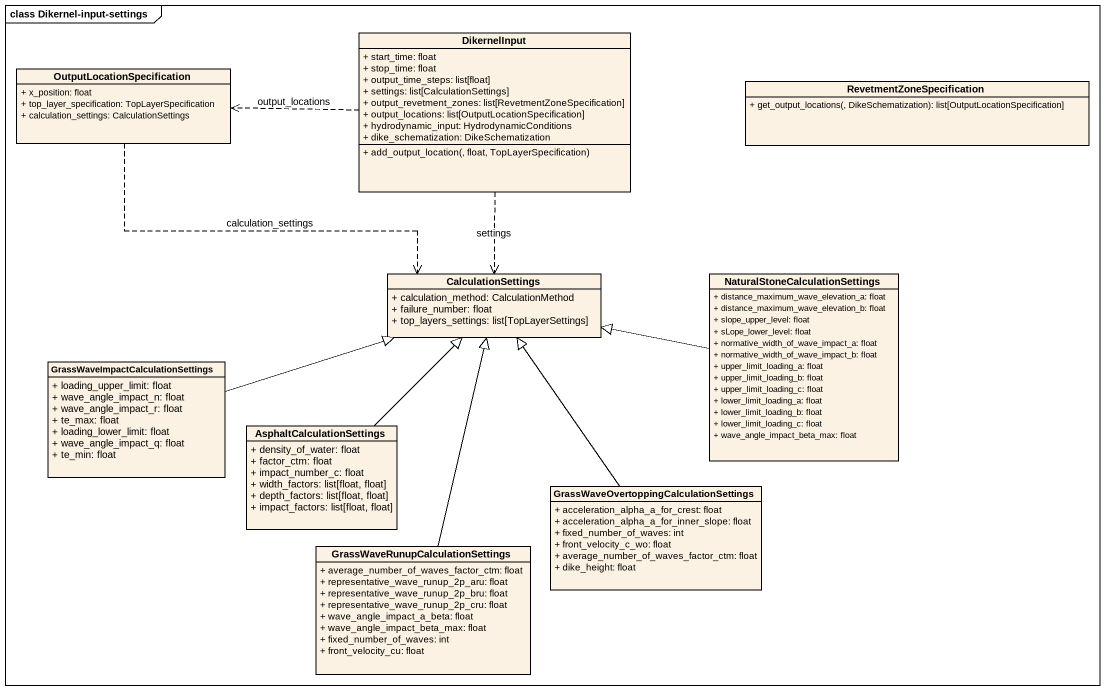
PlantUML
@startuml
mainframe class Dikernel-input-settings
hide circle
hide empty members
skinparam classAttributeIconSize 0
class DikernelInput {
  + start_time: float
  + stop_time: float
  + output_time_steps: list[float]
  + settings: list[CalculationSettings]
  + output_revetment_zones: list[RevetmentZoneSpecification]
  + output_locations: list[OutputLocationSpecification]
  + hydrodynamic_input: HydrodynamicConditions
  + dike_schematization: DikeSchematization
  + add_output_location(, float, TopLayerSpecification)
}
class OutputLocationSpecification {
  + x_position: float
  + top_layer_specification: TopLayerSpecification
  + calculation_settings: CalculationSettings
}
class RevetmentZoneSpecification {
  + get_output_locations(, DikeSchematization): list[OutputLocationSpecification]
}
class CalculationSettings {
  + calculation_method: CalculationMethod
  + failure_number: float
  + top_layers_settings: list[TopLayerSettings]
}
class "NaturalStoneCalculationSettings" as NaturalStoneCalculationSetti {
  + distance_maximum_wave_elevation_a: float
  + distance_maximum_wave_elevation_b: float
  + slope_upper_level: float
  + sLope_lower_level: float
  + normative_width_of_wave_impact_a: float
  + normative_width_of_wave_impact_b: float
  + upper_limit_loading_a: float
  + upper_limit_loading_b: float
  + upper_limit_loading_c: float
  + lower_limit_loading_a: float
  + lower_limit_loading_b: float
  + lower_limit_loading_c: float
  + wave_angle_impact_beta_max: float
}
class "GrassWaveImpactCalculationSettings" as GrassWaveImpactCalculationSe {
  + loading_upper_limit: float
  + wave_angle_impact_n: float
  + wave_angle_impact_r: float
  + te_max: float
  + loading_lower_limit: float
  + wave_angle_impact_q: float
  + te_min: float
}
class AsphaltCalculationSettings {
  + density_of_water: float
  + factor_ctm: float
  + impact_number_c: float
  + width_factors: list[float, float]
  + depth_factors: list[float, float]
  + impact_factors: list[float, float]
}
class "GrassWaveOvertoppingCalculationSettings" as GrassWaveOvertoppingCalculat {
  + acceleration_alpha_a_for_crest: float
  + acceleration_alpha_a_for_inner_slope: float
  + fixed_number_of_waves: int
  + front_velocity_c_wo: float
  + average_number_of_waves_factor_ctm: float
  + dike_height: float
}
class "GrassWaveRunupCalculationSettings" as GrassWaveRunupCalculationSet {
  + average_number_of_waves_factor_ctm: float
  + representative_wave_runup_2p_aru: float
  + representative_wave_runup_2p_bru: float
  + representative_wave_runup_2p_cru: float
  + wave_angle_impact_a_beta: float
  + wave_angle_impact_beta_max: float
  + fixed_number_of_waves: int
  + front_velocity_cu: float
}
DikernelInput .left.> OutputLocationSpecification : output_locations
DikernelInput ..> CalculationSettings : settings
OutputLocationSpecification .right.> CalculationSettings : calculation_settings
NaturalStoneCalculationSetti -left-|> CalculationSettings
GrassWaveImpactCalculationSe -right-|> CalculationSettings
AsphaltCalculationSettings -up-|> CalculationSettings
GrassWaveOvertoppingCalculat -up-|> CalculationSettings
GrassWaveRunupCalculationSet -up-|> CalculationSettings
@enduml
